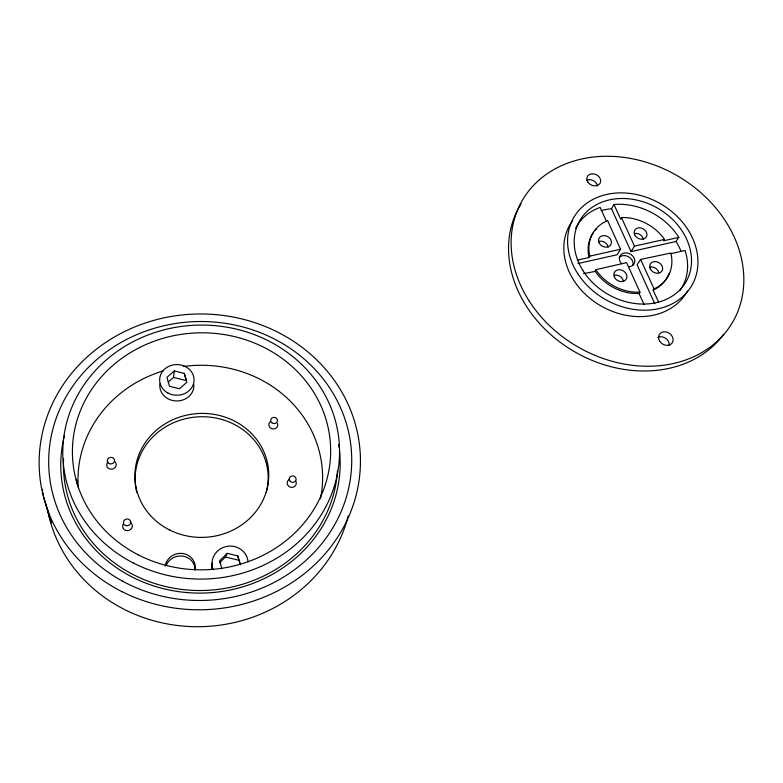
<?xml version="1.0" encoding="UTF-8"?>
<svg xmlns="http://www.w3.org/2000/svg" width="783" height="783" viewBox="0 0 783 783"><rect width="100%" height="100%" fill="white"/><g stroke="black" fill="none" stroke-linecap="round" stroke-linejoin="round"><path stroke-width="1.17" d="M173.503 377.435L174.325 370.936L184.24 373.383L186.501 380.646L173.503 377.435L168.228 382.055M225.426 557.036L227.227 553.366L237.689 555.852L239.138 560.295L225.426 557.036L219.592 562.771M611.513 208.767L613.96 204.48A60.839 49.476 29.7 0 1 678.841 237.366L676.023 241.477L631.039 251.617L611.513 208.767A60.487 49.29 29.8 0 0 601.08 210.647M577.639 260.073L589.051 257.509L589.736 255.698A43.339 35.215 29.7 0 1 602.91 222.949L607.559 220.542L620.557 249.258L617.18 254.729L577.923 263.577M589.051 257.509L589.736 255.698M621.046 218.946L621.888 217.527A43.339 35.215 29.7 0 1 664.248 239.011L663.592 240.792L678.841 237.366M595.002 271.006L595.814 269.655L626.606 262.638L639.975 292.186L639.085 293.498L633.173 293.419A43.251 35.176 29.7 0 1 595.266 271.417L583.55 273.619M631.039 251.617L634.504 246.136L664.513 239.412M658.65 302.238L653.13 290.18L654.461 288.682A43.339 35.215 29.7 0 0 670.816 253.026L640.592 259.447L637.068 264.85L654.813 303.804M227.227 553.366L219.602 560.843L221.843 568.644M174.325 370.936L166.945 377.367L169.51 386.293L179.493 388.75L186.843 382.27L184.24 373.383M653.13 290.18L653.541 290.004A43.251 35.176 29.7 0 0 669.162 273.208M670.933 253.682L685.047 250.462A60.839 49.476 29.7 0 1 679.654 290.836M589.844 256.139L620.557 249.258M639.975 292.186L634.064 292.108A43.339 35.215 29.7 0 1 596.069 270.066L595.814 269.655M621.418 217.547L634.504 246.136M640.592 259.447L654.059 288.858M613.96 204.48L620.576 218.966M606.277 220.923L600.17 207.407A60.839 49.476 29.7 0 0 575.652 228.225M639.085 293.498L644.066 304.518M239.461 561.382L240.42 564.651M237.689 555.852L240.283 564.719M46.109 504.272L46.461 505.887M46.814 507.501L51.042 522.643A18.029 0.558 69.4 0 0 49.446 516.937L43.809 497.097M43.525 495.678L42.938 492.732M76.744 483.502L76.372 480.85A17.97 0.548 83.2 0 1 77.576 485.509M114.915 461.755A4.776 4.326 -10.4 0 1 114.837 467.784A4.776 4.326 -10.4 0 1 108.22 468.126A4.776 4.326 -10.4 0 1 107.848 462.127M42.625 490.031A18.195 0.714 80.5 0 1 42.556 489.267M348.249 515.88A153.546 142.408 -3.5 0 1 194.419 626.684A153.546 142.408 -3.5 0 1 47.714 510.301M183.32 366.503A122.334 113.31 -3.1 0 1 320.472 498.751M78.339 488.073A122.334 113.31 -3.1 0 1 163.001 370.956M337.502 470.417A137.162 126.406 -2 0 1 193.597 590.392A137.162 126.406 -2 0 1 63.57 458.995M339.47 450.636A139.717 128.764 -2 0 1 193.205 592.966A139.717 128.764 -2 0 1 63.687 438.842M63.922 437.795A139.717 128.764 -2 0 1 64.431 435.72M338.638 444.519A139.717 128.764 -2 0 1 339.088 447.573M193.832 384.6A17.03 15.22 -0.5 0 1 176.429 400.965A17.03 15.22 -0.5 0 1 159.938 383.915M130.223 522.31A4.864 4.492 -14.9 0 1 131.573 528.408A4.864 4.492 -14.9 0 1 125.035 530.12A4.864 4.492 -14.9 0 1 123.234 524.14M165.203 566.109A15.18 14.368 -15.7 0 1 182.253 553.424A15.18 14.368 -15.7 0 1 195.153 569.28M295.485 480.713A4.561 4.277 9.4 0 1 294.202 486.732A4.561 4.277 9.4 0 1 287.821 485.186A4.561 4.277 9.4 0 1 289.563 479.274M136.8 492.576A66.535 61.661 -3.1 0 1 202.171 416.732A66.535 61.661 -3.1 0 1 266.298 492.507M166.329 565.023A15.092 14.29 -16.1 0 1 183.193 556.175A15.092 14.29 -16.1 0 1 195.173 569.926M277.446 423.349A4.483 4.111 7.9 0 1 275.43 428.497A4.483 4.111 7.9 0 1 269.597 427.068A4.483 4.111 7.9 0 1 270.409 421.626M211.664 569.29A17.911 17.177 -8.7 0 1 212.35 562.987M213.133 569.711A18.097 17.334 -7.9 0 1 226.033 546.573A18.097 17.334 -7.9 0 1 248.074 561.656M723.658 334.321A120.611 98.492 29.8 0 1 568.634 348.132A120.611 98.492 29.8 0 1 521.038 203.962M588.943 257.069A43.251 35.176 29.7 0 1 593.622 232.228M595.041 230.417A43.251 35.176 29.7 0 1 596.607 228.724M599.259 241.272A6.704 5.471 28.3 0 1 608.137 247.066M687.484 290.973A67.465 54.908 29.7 0 1 598.946 304.724A67.465 54.908 29.7 0 1 572.696 220.522M621.496 263.636A8.065 6.567 29.8 0 1 622.867 253.408A8.065 6.567 29.8 0 1 634.201 258.194A8.065 6.567 29.8 0 1 628.915 266.768M619.245 257.431A8.036 6.558 29.8 0 1 628.857 256.922A8.036 6.558 29.8 0 1 632.791 265.594M634.504 233.491A6.646 5.364 29.4 0 1 643.342 239.216M649.939 267.062A6.744 5.481 31.1 0 1 658.885 272.885M614.42 275.244A6.793 5.589 30.1 0 1 623.415 281.126M586.79 180.178A7.155 5.716 26.2 0 1 597.517 185.982M657.808 337.434A7.605 6.303 34.3 0 1 665.707 338.373A7.605 6.303 34.3 0 1 669.201 345.469M676.023 241.477A60.487 49.29 29.8 0 1 680.975 251.177M133.492 563.075A138.385 127.003 -1.2 0 0 339.538 450.019A138.385 127.003 -1.2 0 0 130.487 343.111A138.385 127.003 -1.2 0 0 133.492 563.075M109.532 463.712A3.612 3.259 -10.1 0 0 114.494 460.11A3.612 3.259 -10.1 0 0 108.729 458.114A3.612 3.259 -10.1 0 0 109.532 463.712M122.187 591.752A160.662 147.889 -1.8 0 0 360.415 458.221A160.662 147.889 -1.8 0 0 116.765 335.653A160.662 147.889 -1.8 0 0 122.187 591.752M138.033 554.716A129.126 118.507 -1.2 0 0 330.651 449.775A129.126 118.507 -1.2 0 0 135.899 349.472A129.126 118.507 -1.2 0 0 138.033 554.716M122.422 581.084A151.54 139.472 -1.8 0 0 351.714 462.459A151.54 139.472 -1.8 0 0 126.474 339.499A151.54 139.472 -1.8 0 0 122.422 581.084M167.983 393.056A17.206 15.337 -0.2 0 0 194.057 380.176A17.206 15.337 -0.2 0 0 168.531 366.483A17.206 15.337 -0.2 0 0 167.983 393.056M125.691 525.589A3.68 3.396 -14.5 0 0 130.712 521.791A3.68 3.396 -14.5 0 0 124.84 519.765A3.68 3.396 -14.5 0 0 125.691 525.589M290.327 481.418A3.445 3.23 9.6 0 0 296.033 479.92A3.445 3.23 9.6 0 0 291.687 475.995A3.445 3.23 9.6 0 0 290.327 481.418M169.598 529.974A66.937 61.974 -2.9 0 0 268.726 473.607A66.937 61.974 -2.9 0 0 167.122 422.644A66.937 61.974 -2.9 0 0 169.598 529.974M271.75 422.663A3.396 3.103 8 0 0 277.368 421.274A3.396 3.103 8 0 0 273.12 417.466A3.396 3.103 8 0 0 271.75 422.663M529.308 301.21A121.531 98.971 29.8 0 0 730.686 325.356A121.531 98.971 29.8 0 0 622.456 157.207A121.531 98.971 29.8 0 0 529.308 301.21M599.034 242.701A6.753 5.501 28.3 0 0 610.202 245.588A6.753 5.501 28.3 0 0 605.788 235.81A6.753 5.501 28.3 0 0 599.034 242.701M577.746 273.639A68.121 55.241 29.7 0 0 690.567 287.527A68.121 55.241 29.7 0 0 629.992 193.421A68.121 55.241 29.7 0 0 577.746 273.639M583.257 271.055A61.309 49.711 29.7 0 0 684.802 283.779A61.309 49.711 29.7 0 0 630.491 198.999A61.309 49.711 29.7 0 0 583.257 271.055M650.281 268.775A6.793 5.501 31.1 0 0 661.429 271.652A6.793 5.501 31.1 0 0 656.839 261.767A6.793 5.501 31.1 0 0 650.281 268.775M634.68 234.812A6.704 5.393 29.4 0 0 645.711 237.689A6.704 5.393 29.4 0 0 641.228 228.019A6.704 5.393 29.4 0 0 634.68 234.812M614.371 277.065A6.841 5.618 30 0 0 625.656 279.962A6.841 5.618 30 0 0 621.134 269.949A6.841 5.618 30 0 0 614.371 277.065M588.131 182.468A7.204 5.745 26.1 0 0 600.101 183.261A7.204 5.745 26.1 0 0 593.034 173.806A7.204 5.745 26.1 0 0 588.131 182.468M659.511 340.859A7.664 6.333 34.2 0 0 672.108 342.993A7.664 6.333 34.2 0 0 665.883 331.914A7.664 6.333 34.2 0 0 659.511 340.859"/></g></svg>
